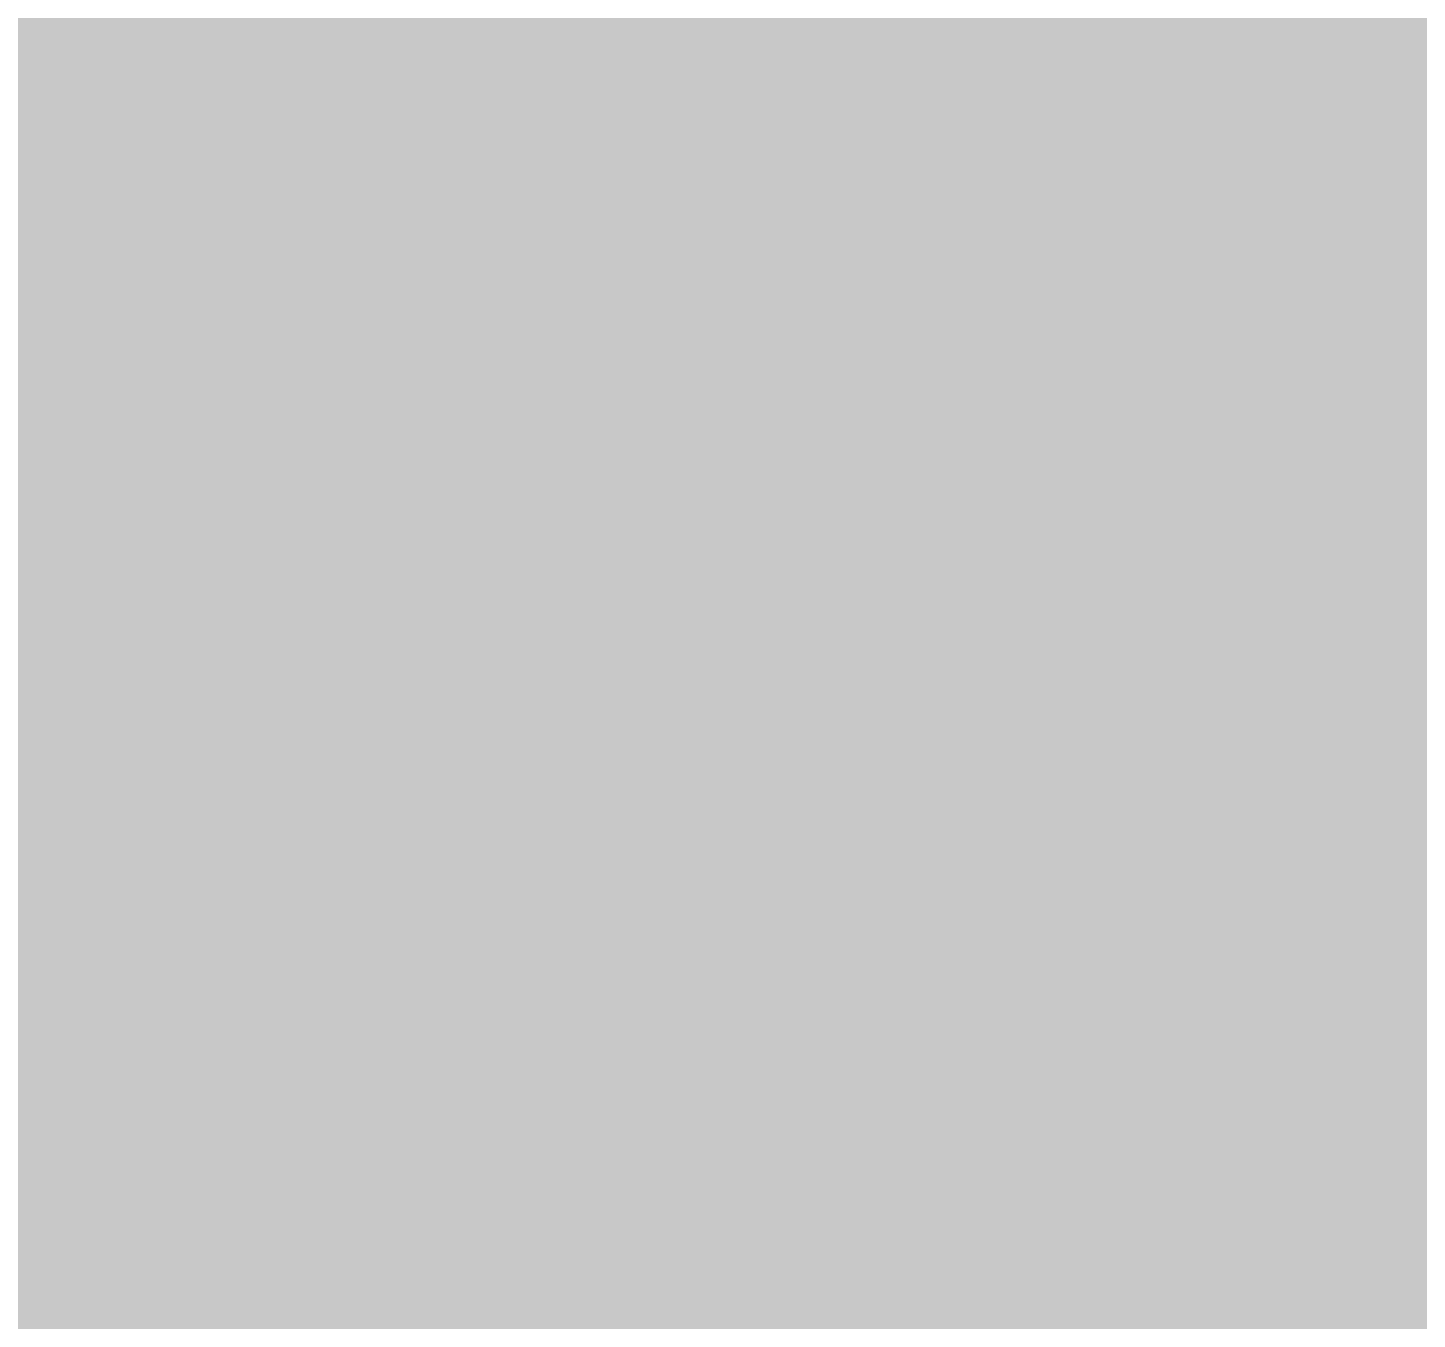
# Model space of a CAD drawing. Header units: inches. Extents: x -3 to 191, y -18 to 93.
# Drawn here: x 118.381 to 118.98, y 60.868 to 61.425 of the extents above; entities that cross this region are included whole.
import ezdxf

# ---------------------------------------------------------------- set-up
doc = ezdxf.new("R2010")
doc.units = ezdxf.units.IN
for name, color, linetype in [('Bottom Layer', 5, 'Continuous'), ('Bottom Paste', 16, 'Continuous'), ('Bottom Solder', 6, 'Continuous'), ('Mechanical 13', 56, 'Continuous'), ('Signal L4', 76, 'Continuous')]:
    doc.layers.add(name, color=color, linetype=linetype)
doc.styles.add('Arial', font='', dxfattribs={"height": 0.2})
doc.styles.get('Arial').set_extended_font_data('Arial')

# ---------------------------------------------------------------- blocks, each defined once
blk = doc.blocks.new('CAP_0805_B_68')
at = {"layer": 'Bottom Layer'}
h = blk.add_hatch(color=5, dxfattribs=at)
edge = h.paths.add_edge_path()
edge.add_arc((0.618, 0.675), 0.175, 90, 180)
edge.add_line((0.443, 0.675), (0.443, -0.675))
edge.add_arc((0.618, -0.675), 0.175, 180, 270)
edge.add_line((0.618, -0.85), (1.668, -0.85))
edge.add_arc((1.668, -0.675), 0.175, 270, 360)
edge.add_line((1.843, -0.675), (1.843, 0.675))
edge.add_arc((1.668, 0.675), 0.175, 0, 90)
edge.add_line((1.668, 0.85), (0.618, 0.85))
at = {"layer": 'Bottom Paste'}
h = blk.add_hatch(color=16, dxfattribs=at)
edge = h.paths.add_edge_path()
edge.add_arc((0.618, 0.675), 0.175, 90, 180)
edge.add_line((0.443, 0.675), (0.443, -0.675))
edge.add_arc((0.618, -0.675), 0.175, 180, 270)
edge.add_line((0.618, -0.85), (1.668, -0.85))
edge.add_arc((1.668, -0.675), 0.175, 270, 360)
edge.add_line((1.843, -0.675), (1.843, 0.675))
edge.add_arc((1.668, 0.675), 0.175, 0, 90)
edge.add_line((1.668, 0.85), (0.618, 0.85))
at = {"layer": 'Bottom Solder'}
h = blk.add_hatch(color=6, dxfattribs=at)
edge = h.paths.add_edge_path()
edge.add_arc((0.618, 0.675), 0.2766, 90, 180)
edge.add_line((0.3414, 0.675), (0.3414, -0.675))
edge.add_arc((0.618, -0.675), 0.2766, 180, 270)
edge.add_line((0.618, -0.9516), (1.668, -0.9516))
edge.add_arc((1.668, -0.675), 0.2766, 270, 360)
edge.add_line((1.9446, -0.675), (1.9446, 0.675))
edge.add_arc((1.668, 0.675), 0.2766, 0, 90)
edge.add_line((1.668, 0.9516), (0.618, 0.9516))
at = {"layer": 'Mechanical 13', "style": 'Arial', "text_generation_flag": 2}
blk.add_text('C21', height=1.000001, rotation=-180, dxfattribs=at).set_placement((-1.16629, 0.49984))

msp = doc.modelspace()

# ---------------------------------------------------------------- hatches: boundary and pattern name
at = {"layer": 'Signal L4'}
h = msp.add_hatch(color=76, dxfattribs=at)
h.paths.add_polyline_path([(174, 58.8), (134.27151, 58.8), (134.23575, 58.83575), (134.12759, 58.90803), (134, 58.93341), (119.58588, 58.93341), (119.5464, 59.04042), (119.54251, 59.08541), (119.67388, 59.21677), (119.75, 59.40054), (119.75, 59.59946), (119.67388, 59.78323), (119.53323, 59.92388), (119.34946, 60), (119.15054, 60), (118.96677, 59.92388), (118.82612, 59.78323), (118.75, 59.59946), (118.75, 59.40054), (118.82612, 59.21677), (118.95749, 59.08541), (118.9536, 59.04042), (118.91412, 58.93341), (115.7381, 58.93341), (114, 60.67151), (114, 63.8), (117.9796, 63.8), (118.03777, 63.65957), (117.8624, 63.4842), (117.71677, 63.42388), (117.57612, 63.28323), (117.5, 63.09946), (117.5, 62.90054), (117.57612, 62.71677), (117.71677, 62.57612), (117.90054, 62.5), (118.09946, 62.5), (118.28323, 62.57612), (118.42388, 62.71677), (118.44593, 62.77001), (118.91711, 63.24118), (128.20995, 63.24118), (130.77557, 60.67557), (130.92442, 60.57611), (131.1, 60.54118), (154.6, 60.54118), (154.77558, 60.57611), (154.92443, 60.67557), (157.8838, 63.63493), (157.98323, 63.67612), (158.10711, 63.8), (174, 63.8)])
h.paths.add_polyline_path([(122.69946, 62.99999), (122.50054, 62.99999), (122.31677, 62.92387), (122.17612, 62.78322), (122.1, 62.59945), (122.1, 62.40054), (122.17612, 62.21677), (122.31677, 62.07611), (122.50054, 62), (122.69946, 62), (122.88323, 62.07611), (123.02388, 62.21677), (123.1, 62.40054), (123.1, 62.59945), (123.02388, 62.78322), (122.88323, 62.92387)], flags=0)
h.paths.add_polyline_path([(120.88032, 62.91913), (120.68141, 62.91913), (120.49764, 62.84301), (120.35699, 62.70236), (120.28087, 62.51859), (120.28087, 62.31967), (120.35699, 62.1359), (120.49764, 61.99525), (120.68141, 61.91913), (120.88032, 61.91913), (121.0641, 61.99525), (121.20475, 62.1359), (121.28087, 62.31967), (121.28087, 62.51859), (121.20475, 62.70236), (121.0641, 62.84301)], flags=0)
h.paths.add_polyline_path([(116.09946, 60.10699), (115.90054, 60.10699), (115.71677, 60.03088), (115.57612, 59.89022), (115.5, 59.70645), (115.5, 59.50754), (115.57612, 59.32377), (115.71677, 59.18312), (115.90054, 59.107), (116.09946, 59.107), (116.28323, 59.18312), (116.42388, 59.32377), (116.5, 59.50754), (116.5, 59.70645), (116.42388, 59.89022), (116.28323, 60.03088)], flags=0)

# ---------------------------------------------------------------- linework, layer by layer
msp.add_lwpolyline([(118, 61, 0.5, 0.5, 0), (130.11005, 61, 0.5, 0.5, 0)], format="xyseb", dxfattribs=at)

# ---------------------------------------------------------------- block references
at = {"rotation": 270}
msp.add_blockref('CAP_0805_B_68', (119.25001, 61.75), dxfattribs=at)

doc.saveas('drawing.dxf')
